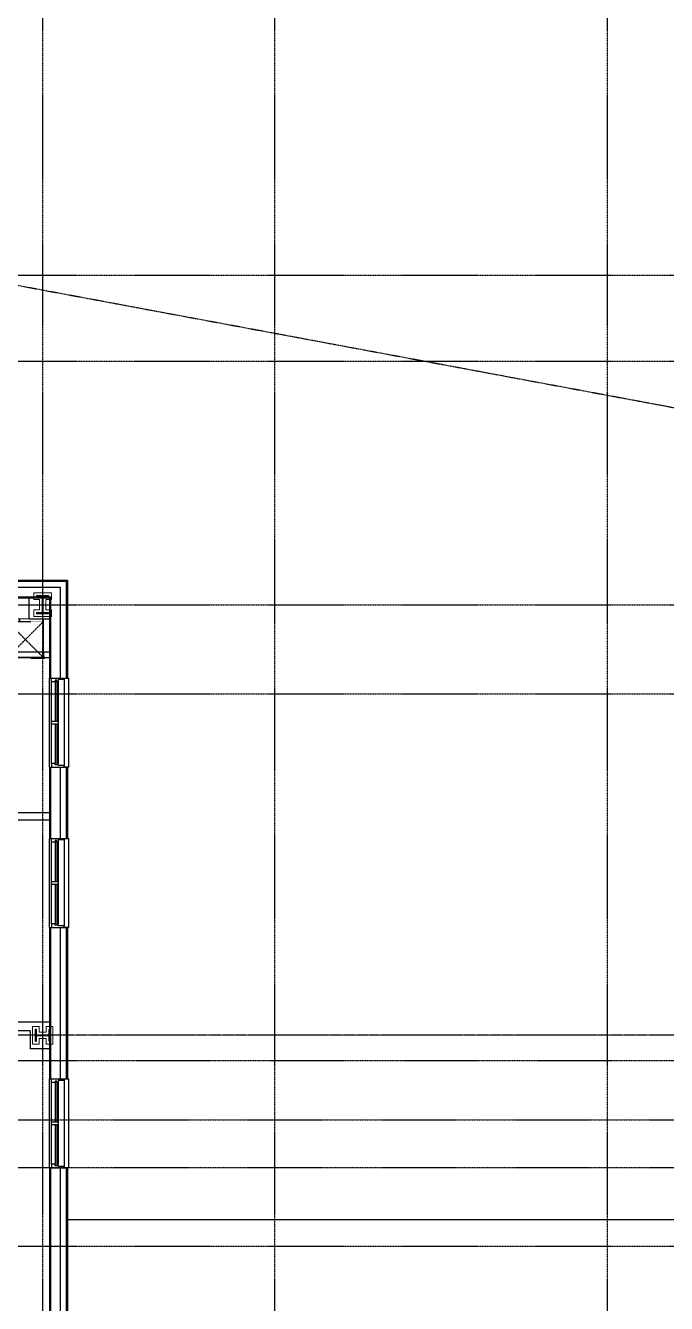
# Model space of a CAD drawing. Header units: inches. Extents: x -6955 to 13123, y -1334 to 3701.
# Drawn here: x 826 to 1258, y 2009 to 2870 of the extents above; entities that cross this region are included whole.
import ezdxf

# ---------------------------------------------------------------- set-up
doc = ezdxf.new("R2010")
doc.units = ezdxf.units.IN
doc.header["$MEASUREMENT"] = 0
for name, pattern in [('CENTER2', [1.125, 0.75, -0.125, 0.125, -0.125]), ('DASHDOT2', [0.5, 0.25, -0.125, 0, -0.125]), ('HIDDEN2', [0.1875, 0.125, -0.0625])]:
    doc.linetypes.add(name, pattern=pattern)
for name, color, linetype, lineweight in [('A-Detl-Hatch', 1, 'Continuous', 18), ('A-Detl-Wide', 2, 'Continuous', 35), ('S-Detl-Hatch', 1, 'Continuous', 18)]:
    doc.layers.add(name, color=color, linetype=linetype, lineweight=lineweight)
for name, color, linetype in [('A-Door-Head', 8, 'Continuous'), ('A-Glaz', 7, 'Continuous'), ('A-Glaz-Sill', 8, 'Continuous'), ('A-Grid(SmallScale)', 11, 'CENTER2'), ('A-HVAC', 6, 'HIDDEN2'), ('A-Roof-Below', 1, 'Continuous'), ('A-Wall-Full', 7, 'Continuous'), ('A-Wall-Hatch', 15, 'Continuous')]:
    doc.layers.add(name, color=color, linetype=linetype)
doc.layers.add('G-Anno-Nplt', color=140, linetype='Continuous', lineweight=18, plot=False)
doc.layers.add('Zoning Envelope', color=7, linetype='DASHDOT2', true_color=0xaa0061)

# ---------------------------------------------------------------- blocks, each defined once
blk = doc.blocks.new('EXTERIOR WINDOW 3')
at = {"layer": 'A-Glaz'}
for p, q in [((5693, -8445.75), (5693, -8419.25)), ((5694, -8445.75), (5694, -8419.25)), ((5695, -8474.25), (5695, -8419.25)), ((5693, -8474.25), (5693, -8447.75)), ((5694, -8474.25), (5694, -8447.75))]:
    blk.add_line(p, q, dxfattribs=at)
for points in [[(5693, -8419.25), (5690.5, -8419.25), (5690.5, -8416.75), (5699, -8416.75), (5699, -8417.75), (5695, -8417.75), (5695, -8419.25), (5694, -8419.25), (5694, -8418.25), (5693, -8418.25), (5693, -8419.25)], [(5693, -8474.25), (5690.5, -8474.25), (5690.5, -8476.75), (5699, -8476.75), (5699, -8475.75), (5695, -8475.75), (5695, -8474.25), (5694, -8474.25), (5694, -8475.25), (5693, -8475.25), (5693, -8474.25)]]:
    blk.add_lwpolyline(points, dxfattribs=at)
blk.add_lwpolyline([(5690.5, -8445.75), (5690.5, -8447.75), (5695, -8447.75), (5695, -8445.75)], close=True, dxfattribs=at)
at = {"layer": 'A-Glaz-Sill'}
for p, q in [((5689.12, -8416.75), (5689.12, -8476.75)), ((5690.5, -8419.25), (5690.5, -8474.25)), ((5699, -8475.75), (5699, -8417.75))]:
    blk.add_line(p, q, dxfattribs=at)
blk.add_lwpolyline([(5699, -8476.75), (5702, -8476.75), (5702, -8416.75), (5699, -8416.75)], dxfattribs=at)
blk = doc.blocks.new('*U18')
at = {"layer": 'A-Detl-Hatch'}
h = blk.add_hatch(dxfattribs=at)
h.set_pattern_fill('ANSI32', color=256, scale=6, style=0)
h.set_pattern_definition([(45, (0, -4.865), (-1.591, 1.591), []), (45, (1.0607, -4.865), (-1.591, 1.591), [])])
edge = h.paths.add_edge_path()
edge.add_line((3.98, -9.73), (3.98, -9.295))
edge.add_line((3.98, -9.295), (0.645, -9.295))
edge.add_arc((0.645, -8.795), 0.5, 180, 270, ccw=False)
edge.add_line((0.145, -8.795), (0.145, -0.935))
edge.add_arc((0.645, -0.935), 0.5, 90, 180, ccw=False)
edge.add_line((0.645, -0.435), (3.98, -0.435))
edge.add_line((3.98, -0.435), (3.98, 0))
edge.add_line((3.98, 0), (-3.98, 0))
edge.add_line((-3.98, 0), (-3.98, -0.435))
edge.add_line((-3.98, -0.435), (-0.645, -0.435))
edge.add_arc((-0.645, -0.935), 0.5, 0, 90, ccw=False)
edge.add_line((-0.145, -0.935), (-0.145, -8.795))
edge.add_arc((-0.645, -8.795), 0.5, -90, 0, ccw=False)
edge.add_line((-0.645, -9.295), (-3.98, -9.295))
edge.add_line((-3.98, -9.295), (-3.98, -9.73))
edge.add_line((-3.98, -9.73), (3.98, -9.73))
at = {"color": 0, "linetype": 'ByBlock'}
blk.add_lwpolyline([(3.98, -9.73), (3.98, -9.295), (0.645, -9.295, -0.4142136), (0.145, -8.795), (0.145, -0.935, -0.4142136), (0.645, -0.435), (3.98, -0.435), (3.98, 0), (-3.98, 0), (-3.98, -0.435), (-0.645, -0.435, -0.4142136), (-0.145, -0.935), (-0.145, -8.795, -0.4142136), (-0.645, -9.295), (-3.98, -9.295), (-3.98, -9.73)], format="xyb", close=True, dxfattribs=at)
blk = doc.blocks.new('W10X33')
at = {"layer": 'S-Detl-Hatch'}
blk.add_lwpolyline([(13773.78, -7310.28), (13773.78, -7305.84), (13769.95, -7305.84), (13769.95, -7300.98), (13773.78, -7300.98), (13773.78, -7296.55), (13761.82, -7296.55), (13761.82, -7300.98), (13765.66, -7300.98), (13765.66, -7305.84), (13761.82, -7305.84), (13761.82, -7310.28)], close=True, dxfattribs=at)
at = {"layer": 'A-Detl-Wide'}
blk.add_blockref('*U18', (13767.8, -7298.55), dxfattribs=at)
blk = doc.blocks.new('*U22')
at = {"layer": 'A-Detl-Hatch'}
h = blk.add_hatch(dxfattribs=at)
h.set_pattern_fill('ANSI32', color=256, scale=6, style=0)
h.set_pattern_definition([(45, (0, -5.97), (-1.591, 1.591), []), (45, (1.0607, -5.97), (-1.591, 1.591), [])])
edge = h.paths.add_edge_path()
edge.add_line((4.0025, -11.94), (4.0025, -11.425))
edge.add_line((4.0025, -11.425), (0.7475, -11.425))
edge.add_arc((0.7475, -10.825), 0.6, 180, 270, ccw=False)
edge.add_line((0.1475, -10.825), (0.1475, -1.115))
edge.add_arc((0.7475, -1.115), 0.6, 90, 180, ccw=False)
edge.add_line((0.7475, -0.515), (4.0025, -0.515))
edge.add_line((4.0025, -0.515), (4.0025, 0))
edge.add_line((4.0025, 0), (-4.0025, 0))
edge.add_line((-4.0025, 0), (-4.0025, -0.515))
edge.add_line((-4.0025, -0.515), (-0.7475, -0.515))
edge.add_arc((-0.7475, -1.115), 0.6, 0, 90, ccw=False)
edge.add_line((-0.1475, -1.115), (-0.1475, -10.825))
edge.add_arc((-0.7475, -10.825), 0.6, -90, 0, ccw=False)
edge.add_line((-0.7475, -11.425), (-4.0025, -11.425))
edge.add_line((-4.0025, -11.425), (-4.0025, -11.94))
edge.add_line((-4.0025, -11.94), (4.0025, -11.94))
at = {"color": 0, "linetype": 'ByBlock'}
blk.add_lwpolyline([(4.0025, -11.94), (4.0025, -11.425), (0.7475, -11.425, -0.41421356), (0.1475, -10.825), (0.1475, -1.115, -0.41421356), (0.7475, -0.515), (4.0025, -0.515), (4.0025, 0), (-4.0025, 0), (-4.0025, -0.515), (-0.7475, -0.515, -0.41421356), (-0.1475, -1.115), (-0.1475, -10.825, -0.41421356), (-0.7475, -11.425), (-4.0025, -11.425), (-4.0025, -11.94)], format="xyb", close=True, dxfattribs=at)
blk = doc.blocks.new('W12X40')
at = {"layer": 'S-Detl-Hatch'}
blk.add_lwpolyline([(14080.89, -7310.28), (14080.89, -7305.76), (14077.04, -7305.76), (14077.04, -7298.85), (14080.89, -7298.85), (14080.89, -7294.34), (14068.89, -7294.34), (14068.89, -7298.85), (14072.74, -7298.85), (14072.74, -7305.76), (14068.89, -7305.76), (14068.89, -7310.28)], close=True, dxfattribs=at)
at = {"layer": 'A-Detl-Wide'}
blk.add_blockref('*U22', (14074.89, -7296.34), dxfattribs=at)
blk = doc.blocks.new('HVAC UNIT NICHE')
at = {"layer": 'A-Door-Head'}
blk.add_lwpolyline([(4, 0), (28.5, 0), (28.5, -3.75), (4, -3.75)], close=True, dxfattribs=at)
at = {"layer": 'A-HVAC'}
for p, q in [((4.25, 0), (28.25, -24)), ((4.25, -24), (28.25, 0))]:
    blk.add_line(p, q, dxfattribs=at)
for points in [[(3.25, 0), (29.25, 0), (29.25, 0.5), (3.25, 0.5)], [(4.25, -24), (28.25, -24), (28.25, 0), (4.25, 0)]]:
    blk.add_lwpolyline(points, close=True, dxfattribs=at)
for centre in [(21.13, -25), (23.75, -25), (26.36, -25)]:
    blk.add_circle(centre, 1, dxfattribs=at)
at = {"layer": 'A-Wall-Full'}
for p, q in [((4, 0), (0, 0)), ((4, -3.75), (4, 0)), ((28.5, 0), (33.25, 0)), ((28.5, -3.75), (28.5, 0)), ((33.25, 0), (33.25, -26)), ((4, -3.75), (0, -3.75)), ((28.5, -3.75), (29.5, -3.75)), ((29.5, -3.75), (29.5, -26))]:
    blk.add_line(p, q, dxfattribs=at)
at = {"layer": 'G-Anno-Nplt'}
blk.add_lwpolyline([(4, 0), (4, -26), (28.5, -26), (28.5, 0)], close=True, dxfattribs=at)

msp = doc.modelspace()

# ---------------------------------------------------------------- linework, layer by layer
at = {"layer": 'A-Grid(SmallScale)'}
for p, q in [((837.5897, 3132.3201), (837.5897, 1223.6428)), ((993.5897, 3132.3201), (993.5897, 1223.6428)), ((1217.5897, 3132.3201), (1217.5897, 1223.6428)), ((-6.4103, 2848.8619), (3801.5897, 2139.0799)), ((-6.4103, 2701.5773), (3801.5897, 2701.5773)), ((-6.4103, 2643.5772), (3801.5897, 2643.5772)), ((-6.4103, 2479.5773), (3801.5897, 2479.5773)), ((-6.4103, 2419.5773), (3801.5897, 2419.5773)), ((3801.5897, 2189.5773), (-6.4103, 2189.5773)), ((11.8129, 2172.5773), (3801.5897, 2172.5773)), ((8.4747, 2132.5773), (3801.5897, 2132.5773)), ((8.4747, 2100.5773), (3801.5897, 2100.5773)), ((-6.4103, 2047.5773), (3801.5897, 2047.5773))]:
    msp.add_line(p, q, dxfattribs=at)
at = {"layer": 'A-Roof-Below'}
msp.add_lwpolyline([(854.2147, 2065.4523), (1343.9647, 2065.4523)], dxfattribs=at)
at = {"layer": 'A-Wall-Full'}
for p, q in [((794.2147, 2496.2023), (854.2147, 2496.2023)), ((854.2147, 2496.2023), (854.2147, 2430.2023)), ((782.2147, 2484.2023), (842.2147, 2484.2023)), ((828.4622, 2470.1073), (828.4622, 2484.2023)), ((842.2147, 2484.2023), (842.2147, 2430.2023)), ((828.4622, 2470.1073), (842.2147, 2470.1073)), ((842.2147, 2430.2023), (854.2147, 2430.2023)), ((842.2147, 2370.2023), (854.2147, 2370.2023)), ((842.2147, 2370.2023), (842.2147, 2322.2023)), ((854.2147, 2370.2023), (854.2147, 2322.2023)), ((842.2147, 2339.4323), (699.3416, 2339.4323)), ((842.2147, 2334.5573), (699.3416, 2334.5573)), ((842.2147, 2322.2023), (854.2147, 2322.2023)), ((842.2147, 2262.2023), (854.2147, 2262.2023)), ((842.2147, 2262.2023), (842.2147, 2160.2023)), ((854.2147, 2262.2023), (854.2147, 2160.2023)), ((656.2166, 2198.6823), (842.2147, 2198.6823)), ((829.2247, 2192.6823), (708.3416, 2192.6823)), ((829.2247, 2192.6823), (829.2247, 2180.4723)), ((842.2166, 2180.4723), (829.2247, 2180.4723)), ((842.2146, 2160.2023), (854.2147, 2160.2023)), ((842.2146, 2100.2023), (854.2147, 2100.2023)), ((842.2147, 2100.2023), (842.2147, 1970.2023)), ((854.2147, 2100.2023), (854.2147, 1983.4523))]:
    msp.add_line(p, q, dxfattribs=at)
at = {"layer": 'A-Wall-Hatch'}
for p, q in [((789.4647, 2491.4523), (849.4647, 2491.4523)), ((793.4647, 2495.4523), (853.4647, 2495.4523)), ((849.4647, 2491.4523), (849.4647, 2430.2023)), ((853.4647, 2495.4523), (853.4647, 2430.2023)), ((782.8397, 2484.8273), (842.8397, 2484.8273)), ((842.8397, 2484.8273), (842.8397, 2430.2023)), ((842.8397, 2370.2023), (842.8397, 2322.2023)), ((849.4647, 2370.2023), (849.4647, 2322.2023)), ((853.4647, 2370.2023), (853.4647, 2322.2023)), ((842.8397, 2262.2023), (842.8397, 2160.2023)), ((849.4647, 2262.2023), (849.4647, 2160.2023)), ((853.4647, 2262.2023), (853.4647, 2160.2023)), ((842.8397, 2100.2023), (842.8397, 1970.8273)), ((849.4647, 2100.2023), (849.4647, 1977.4523)), ((853.4647, 2100.2023), (853.4647, 1981.4523))]:
    msp.add_line(p, q, dxfattribs=at)
at = {"layer": 'Zoning Envelope'}
msp.add_lwpolyline([(3801.5897, 2189.5773), (733.5897, 2189.5773, 0.00042607), (600.2387, 2189.4637, 0.00155071), (-6.4103, 2186.6574, 0.00125497)], format="xyb", dxfattribs=at)

# ---------------------------------------------------------------- block references
msp.add_blockref('W12X40', (-13237.2983, 9781.8851))
for name, p, rotation in [('HVAC UNIT NICHE', (842.2147, 2444.1073), 180), ('W10X33', (-6465.8231, -11578.2235), 90)]:
    msp.add_blockref(name, p, dxfattribs=dict(rotation=rotation))
at = {"xscale": -1, "rotation": 180}
for p in [(-4846.9097, -6046.5477), (-4846.9097, -6154.5477), (-4846.9098, -6316.5477)]:
    msp.add_blockref('EXTERIOR WINDOW 3', p, dxfattribs=at)

doc.saveas('drawing.dxf')
